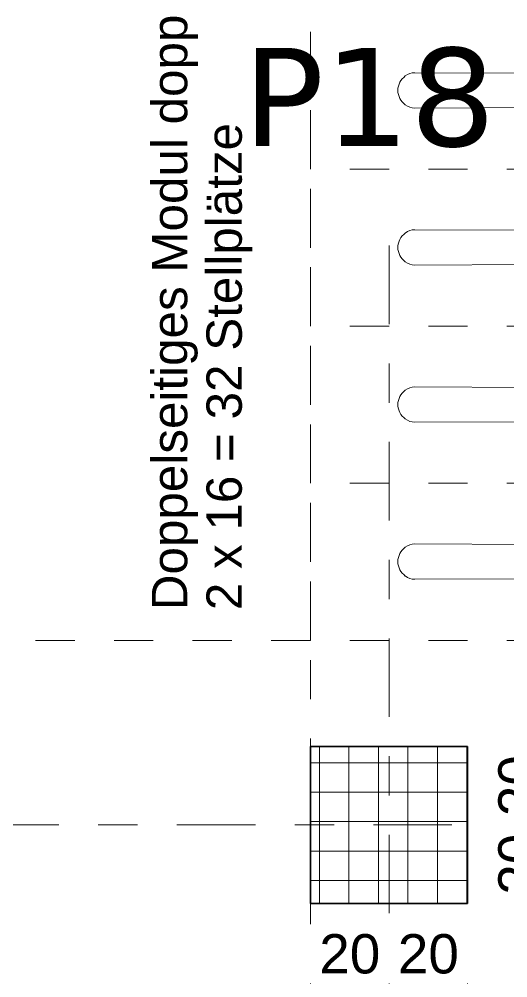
# Model space of a CAD drawing. Header units: metres. Extents: x -35.6 to 33, y -21.5 to 5.9.
# Drawn here: x 17.611 to 18.854, y -13.823 to -11.382 of the extents above; entities that cross this region are included whole.
import ezdxf

# ---------------------------------------------------------------- set-up
doc = ezdxf.new("R2010")
doc.units = ezdxf.units.M
doc.linetypes.add('_Rasterlinie_', pattern=[0.375, 0.2, -0.05, 0.075, -0.05])
doc.linetypes.add('_Verdeckte Linien_', pattern=[0.15, 0.1, -0.05])
for name, color, linetype, lineweight in [('A-____-____-DIMS', 7, 'Continuous', 5), ('A-____-____-DIMS-50', 7, 'Continuous', 5), ('A-DETL-GENF-HDLN', 7, '_Verdeckte Linien_', 9), ('A-DETL-GENF-OTLN', 7, 'Continuous', 9), ('C-PRKG-____-HDLN', 7, '_Verdeckte Linien_', 9), ('C-PRKG-____-OTLN', 7, 'Continuous', 9), ('S-COLS-____-MCUT', 7, 'Continuous', 35), ('S-COLS-____-OTLN', 7, 'Continuous', 9), ('S-GRID-____-OTLN', 7, 'Continuous', 5), ('Text', 7, 'Continuous', 5)]:
    doc.layers.add(name, color=color, linetype=linetype, lineweight=lineweight)
doc.layers.add('S-GRID-____-IDEN', color=7, linetype='Continuous', lineweight=9, true_color=0x5555aa)
doc.styles.add('Arial', font='arial.ttf', dxfattribs={"height": 0.1})
doc.styles.add('Arial_3', font='arial.ttf', dxfattribs={"height": 0.09})
doc.styles.add('Verdana_B', font='verdana.ttf', dxfattribs={"height": 0.25})
doc.dimstyles.new('SUB_Rohbau_fein', dxfattribs={"dimscale": 0.3048, "dimtxt": 0.102026, "dimasz": 0.246063, "dimexe": 0.164042, "dimexo": 0.0625, "dimgap": 0.123031, "dimtad": 1, "dimdec": 1, "dimlfac": 100, "dimrnd": 0.5, "dimdsep": 46, "dimtxsty": 'Arial', "dimblk1": 'OBLIQUE', "dimblk2": 'OBLIQUE', "dimsah": 1, "dimcen": 0.09, "dimazin": 0, "dimtfac": 1, "dimtdec": 4, "dimtix": 1, "dimtmove": 0, "dimatfit": 3, "dimfxl": 0.164042, "dimfxlon": 1, "dimtvp": 1, "dimtfill": 1, "dimtolj": 1, "dimtzin": 0, "dimarcsym": 2})

# ---------------------------------------------------------------- blocks, each defined once
blk = doc.blocks.new('Fahrradstellplatz - Fahrradstellplatz-23763285--01_UG_OK_FFB_AF_ru')
at = {"layer": 'C-PRKG-____-HDLN', "color": 253, "true_color": 0x999999}
for p, q in [((0, 4.1), (2.62, 4.1)), ((3.02, 4.1), (6.75, 4.1))]:
    blk.add_line(p, q, dxfattribs=at)
blk = doc.blocks.new('Fahrradstellplatz - Fahrradstellplatz-23803867--01_UG_OK_FFB_AF_ru')
at = {"layer": 'A-DETL-GENF-HDLN', "color": 253, "true_color": 0x999999}
for p, q in [((0, 2), (0.4, 2)), ((0, 0), (0, 2)), ((0.4, 2), (0.8, 2)), ((0.4, 0), (0.4, 2)), ((0.4, 0), (0.4, 2)), ((0.8, 2), (1.2, 2)), ((0.8, 0), (0.8, 2)), ((0.8, 0), (0.8, 2)), ((1.2, 2), (1.6, 2)), ((1.2, 0), (1.2, 2)), ((1.2, 0), (1.2, 2))]:
    blk.add_line(p, q, dxfattribs=at)
at = {"layer": 'A-DETL-GENF-OTLN', "color": 253, "true_color": 0x999999}
for p, q in [((0.1573, 1.3551), (0.1556, 1.7345)), ((0.2439, 1.3551), (0.2456, 1.7345)), ((0.5573, 1.3551), (0.5556, 1.7345)), ((0.6439, 1.3551), (0.6456, 1.7345)), ((0.9573, 1.3551), (0.9556, 1.7345)), ((1.0439, 1.3551), (1.0456, 1.7345)), ((1.3573, 1.3551), (1.3556, 1.7345)), ((1.4439, 1.3551), (1.4456, 1.7345))]:
    blk.add_line(p, q, dxfattribs=at)
for centre, radius, start, end in [((0.1944, 1.7346), 0.0388, 141.5969, 180.2571), ((0.2058, 1.7256), 0.0534, 118.8234, 141.5969), ((0.2007, 1.7348), 0.0429, 90.2027, 118.8234), ((0.2004, 1.7348), 0.0429, 61.1766, 89.7973), ((0.1954, 1.7256), 0.0534, 38.4031, 61.1766), ((0.2068, 1.7346), 0.0388, 359.7429, 38.4031), ((0.5944, 1.7346), 0.0388, 141.5969, 180.2571), ((0.6058, 1.7256), 0.0534, 118.8234, 141.5969), ((0.6007, 1.7348), 0.0429, 90.2027, 118.8234), ((0.6004, 1.7348), 0.0429, 61.1766, 89.7973), ((0.5954, 1.7256), 0.0534, 38.4031, 61.1766), ((0.6068, 1.7346), 0.0388, 359.7429, 38.4031), ((0.9944, 1.7346), 0.0388, 141.5969, 180.2571), ((1.0058, 1.7256), 0.0534, 118.8234, 141.5969), ((1.0007, 1.7348), 0.0429, 90.2027, 118.8234), ((1.0004, 1.7348), 0.0429, 61.1766, 89.7973), ((0.9954, 1.7256), 0.0534, 38.4031, 61.1766), ((1.0068, 1.7346), 0.0388, 359.7429, 38.4031), ((1.3944, 1.7346), 0.0388, 141.5969, 180.2571), ((1.4058, 1.7256), 0.0534, 118.8234, 141.5969), ((1.4007, 1.7348), 0.0429, 90.2027, 118.8234), ((1.4004, 1.7348), 0.0429, 61.1766, 89.7973), ((1.3954, 1.7256), 0.0534, 38.4031, 61.1766), ((1.4068, 1.7346), 0.0388, 359.7429, 38.4031)]:
    blk.add_arc(centre, radius, start, end, dxfattribs=at)
at = {"layer": 'C-PRKG-____-HDLN', "color": 253, "true_color": 0x999999}
blk.add_line((0, 2), (0, 4.1), dxfattribs=at)
blk = doc.blocks.new('DIMBLOCK360--01_UG_OK_FFB_AF_ru')
at = {"layer": 'A-____-____-DIMS-50'}
for p, q in [((19.002, -13.2334), (18.9645, -13.1959)), ((19.002, -13.2334), (18.952, -13.2334)), ((19.002, -13.2334), (19.002, -13.4334)), ((19.002, -13.2334), (19.0395, -13.2709)), ((19.002, -13.2334), (19.052, -13.2334)), ((19.002, -13.4334), (18.9645, -13.3959)), ((19.002, -13.4334), (18.952, -13.4334)), ((19.002, -13.4334), (19.0395, -13.4709)), ((19.002, -13.4334), (19.052, -13.4334))]:
    blk.add_line(p, q, dxfattribs=at)
at = {"layer": 'A-____-____-DIMS-50', "color": 0, "insert": (18.83, -13.411), "char_height": 0.1, "width": 0.186088, "attachment_point": 1, "rotation": 90, "line_spacing_factor": 0.941778, "style": 'Arial', "bg_fill": 3, "box_fill_scale": 1.25, "bg_fill_color": 256, "bg_fill_true_color": 13158600, "bg_fill_transparency": 0}
blk.add_mtext('20', dxfattribs=at)
blk = doc.blocks.new('_Oblique')
at = {"color": 0, "linetype": 'ByBlock', "lineweight": -2}
blk.add_line((-0.5, -0.5), (0.5, 0.5), dxfattribs=at)
blk = doc.blocks.new('DIMBLOCK361--01_UG_OK_FFB_AF_ru')
at = {"layer": 'A-____-____-DIMS-50'}
for p, q in [((19.002, -13.4334), (18.9645, -13.3959)), ((19.002, -13.4334), (18.952, -13.4334)), ((19.002, -13.4334), (19.002, -13.6334)), ((19.002, -13.4334), (19.0395, -13.4709)), ((19.002, -13.4334), (19.052, -13.4334)), ((19.002, -13.6334), (18.9645, -13.5959)), ((19.002, -13.6334), (18.952, -13.6334)), ((19.002, -13.6334), (19.0395, -13.6709)), ((19.002, -13.6334), (19.052, -13.6334))]:
    blk.add_line(p, q, dxfattribs=at)
at = {"layer": 'A-____-____-DIMS-50', "color": 0, "insert": (18.83, -13.611), "char_height": 0.1, "width": 0.186088, "attachment_point": 1, "rotation": 90, "line_spacing_factor": 0.941778, "style": 'Arial', "bg_fill": 3, "box_fill_scale": 1.25, "bg_fill_color": 256, "bg_fill_true_color": 13158600, "bg_fill_transparency": 0}
blk.add_mtext('20', dxfattribs=at)
blk = doc.blocks.new('DIMBLOCK398--01_UG_OK_FFB_AF_ru')
at = {"layer": 'A-____-____-DIMS-50'}
for p, q in [((18.352, -13.8834), (18.352, -13.8334)), ((18.552, -13.8834), (18.552, -13.8334)), ((18.352, -13.8834), (18.3895, -13.8459)), ((18.552, -13.8834), (18.5895, -13.8459)), ((18.352, -13.8834), (18.3145, -13.9209)), ((18.352, -13.8834), (18.552, -13.8834)), ((18.352, -13.8834), (18.352, -13.9334)), ((18.552, -13.8834), (18.5145, -13.9209)), ((18.552, -13.8834), (18.552, -13.9334))]:
    blk.add_line(p, q, dxfattribs=at)
at = {"layer": 'A-____-____-DIMS-50', "color": 0, "insert": (18.3744, -13.7114), "char_height": 0.1, "width": 0.186088, "attachment_point": 1, "line_spacing_factor": 0.941778, "style": 'Arial', "bg_fill": 3, "box_fill_scale": 1.25, "bg_fill_color": 256, "bg_fill_true_color": 13158600, "bg_fill_transparency": 0}
blk.add_mtext('20', dxfattribs=at)
blk = doc.blocks.new('DIMBLOCK399--01_UG_OK_FFB_AF_ru')
at = {"layer": 'A-____-____-DIMS-50'}
for p, q in [((18.552, -13.8834), (18.552, -13.8334)), ((18.752, -13.8834), (18.752, -13.8334)), ((18.552, -13.8834), (18.5895, -13.8459)), ((18.752, -13.8834), (18.7895, -13.8459)), ((18.552, -13.8834), (18.5145, -13.9209)), ((18.552, -13.8834), (18.752, -13.8834)), ((18.552, -13.8834), (18.552, -13.9334)), ((18.752, -13.8834), (18.7145, -13.9209)), ((18.752, -13.8834), (18.752, -13.9334))]:
    blk.add_line(p, q, dxfattribs=at)
at = {"layer": 'A-____-____-DIMS-50', "color": 0, "insert": (18.5744, -13.7114), "char_height": 0.1, "width": 0.186088, "attachment_point": 1, "line_spacing_factor": 0.941778, "style": 'Arial', "bg_fill": 3, "box_fill_scale": 1.25, "bg_fill_color": 256, "bg_fill_true_color": 13158600, "bg_fill_transparency": 0}
blk.add_mtext('20', dxfattribs=at)

msp = doc.modelspace()

# ---------------------------------------------------------------- hatches: boundary and pattern name
at = {"layer": 'S-COLS-____-OTLN'}
h = msp.add_hatch(dxfattribs=at)
h.set_pattern_fill('FP_2', color=256, style=0, pattern_type=2)
h.set_pattern_definition([(0, (0, 0), (0, 0.075), []), (90, (0, 0), (-0.075, 5e-18), [])])
h.paths.add_polyline_path([(18.752, -13.6334), (18.752, -13.2334), (18.352, -13.2334), (18.352, -13.6334)])

# ---------------------------------------------------------------- linework, layer by layer
at = {"layer": 'S-COLS-____-MCUT'}
for p, q in [((18.752, -13.2334), (18.352, -13.2334)), ((18.352, -13.2334), (18.352, -13.6334)), ((18.752, -13.6334), (18.752, -13.2334)), ((18.352, -13.6334), (18.752, -13.6334))]:
    msp.add_line(p, q, dxfattribs=at)
at = {"layer": 'S-GRID-____-OTLN', "color": 8, "linetype": '_Rasterlinie_', "true_color": 0x808080}
for p, q in [((18.552, -20.6582), (18.552, -11.8691)), ((-34.988, -13.4334), (21.8196, -13.4334))]:
    msp.add_line(p, q, dxfattribs=at)

# ---------------------------------------------------------------- block references
at = {"layer": 'C-PRKG-____-OTLN', "color": 253, "true_color": 0x999999}
for name, p, rotation in [('Fahrradstellplatz - Fahrradstellplatz-23803867--01_UG_OK_FFB_AF_ru', (20.352, -12.9634), 89.99999999999933), ('Fahrradstellplatz - Fahrradstellplatz-23763285--01_UG_OK_FFB_AF_ru', (14.252, -10.6134), 269.9999999999997)]:
    msp.add_blockref(name, p, dxfattribs=dict(at, rotation=rotation))

# ---------------------------------------------------------------- next in the draw order: texts
at = {"layer": 'Text', "insert": (17.9484, -12.8864), "char_height": 0.09, "width": 2.344936, "attachment_point": 1, "rotation": 90, "style": 'Arial_3', "bg_fill": 3, "box_fill_scale": 1.25, "bg_fill_color": 256, "bg_fill_true_color": 13158600, "bg_fill_transparency": 0}
msp.add_mtext('Doppelseitiges Modul doppelstöckig', dxfattribs=at)

# ---------------------------------------------------------------- next in the draw order: dimensions: what is measured, and where the dimension line sits
at = {"layer": 'A-____-____-DIMS'}
dim = msp.add_linear_dim(base=(19.002, -13.4334), p1=(18.952, -13.2334), p2=(19.052, -13.4334), angle=90, dimstyle='SUB_Rohbau_fein', override={"dimpost": '<>', "dimfxl": 0.223607}, dxfattribs=at)
dim.commit()
dim.dimension.update_dxf_attribs({"geometry": 'DIMBLOCK360--01_UG_OK_FFB_AF_ru', "text_midpoint": (18.9134, -13.3334)})
dim = msp.add_linear_dim(base=(18.552, -13.8834), p1=(18.352, -13.8334), p2=(18.552, -13.8334), dimstyle='SUB_Rohbau_fein', override={"dimpost": '<>', "dimfxl": 0.2}, dxfattribs=at)
dim.commit()
dim.dimension.update_dxf_attribs({"geometry": 'DIMBLOCK398--01_UG_OK_FFB_AF_ru', "text_midpoint": (18.452, -13.7949)})

# ---------------------------------------------------------------- next in the draw order: texts
at = {"layer": 'Text', "insert": (18.0873, -12.8864), "char_height": 0.09, "width": 1.439029, "attachment_point": 1, "rotation": 90, "style": 'Arial_3', "bg_fill": 3, "box_fill_scale": 1.25, "bg_fill_color": 256, "bg_fill_true_color": 13158600, "bg_fill_transparency": 0}
msp.add_mtext('2 x 16 = 32 Stellplätze', dxfattribs=at)

# ---------------------------------------------------------------- next in the draw order: dimensions: what is measured, and where the dimension line sits
at = {"layer": 'A-____-____-DIMS'}
dim = msp.add_linear_dim(base=(19.002, -13.6334), p1=(19.052, -13.4334), p2=(18.952, -13.6334), angle=90, dimstyle='SUB_Rohbau_fein', override={"dimpost": '<>', "dimfxl": 0.223607}, dxfattribs=at)
dim.commit()
dim.dimension.update_dxf_attribs({"geometry": 'DIMBLOCK361--01_UG_OK_FFB_AF_ru', "text_midpoint": (18.9134, -13.5334)})
dim = msp.add_linear_dim(base=(18.752, -13.8834), p1=(18.552, -13.8334), p2=(18.752, -13.8334), dimstyle='SUB_Rohbau_fein', override={"dimpost": '<>', "dimfxl": 0.2}, dxfattribs=at)
dim.commit()
dim.dimension.update_dxf_attribs({"geometry": 'DIMBLOCK399--01_UG_OK_FFB_AF_ru', "text_midpoint": (18.652, -13.7949)})

# ---------------------------------------------------------------- next in the draw order: texts
at = {"layer": 'S-GRID-____-IDEN', "color": 8, "lineweight": 5, "true_color": 0x808080, "insert": (18.18, -11.4546), "char_height": 0.25, "width": 0.89789, "attachment_point": 1, "style": 'Verdana_B'}
msp.add_mtext('P18', dxfattribs=at)

doc.saveas('drawing.dxf')
